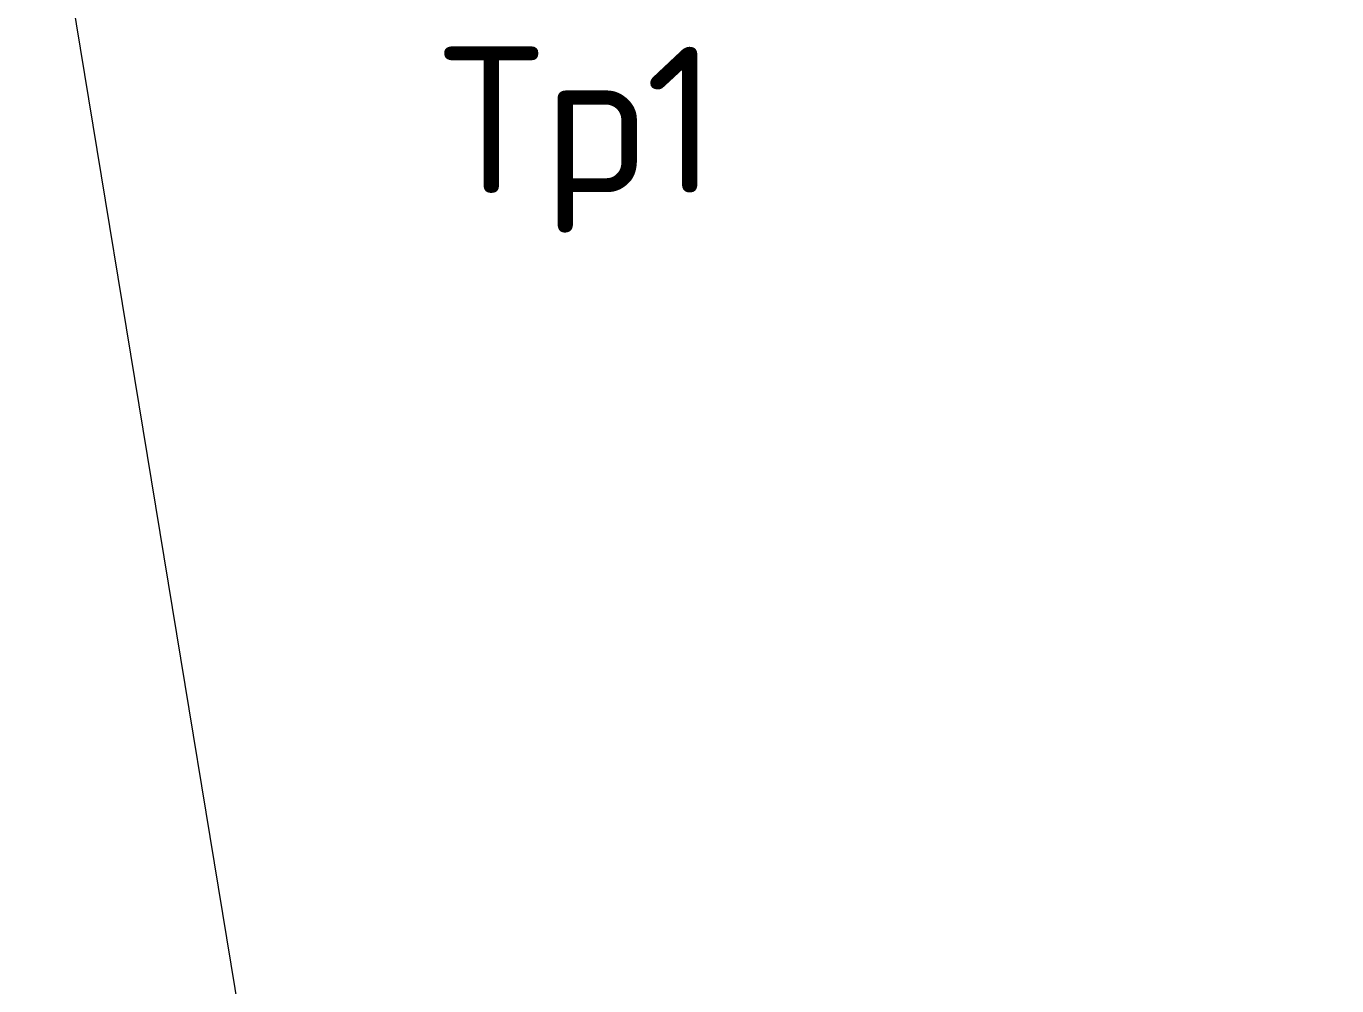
# Model space of a CAD drawing. Header units: millimetres. Extents: x -500444 to 437433, y -1435259 to 1593622.
# Drawn here: x -65276 to -63661, y -1372545 to -1371363 of the extents above; entities that cross this region are included whole.
import ezdxf

# ---------------------------------------------------------------- set-up
doc = ezdxf.new("R2010")
doc.units = ezdxf.units.MM
for name, color, linetype, lineweight in [('_АСУД_Щиты', 6, 'Continuous', 0), ('_Гр.ЩД-2C.7.6.I2.4', 6, 'Continuous', 50), ('A-ANNO-DIMS', 7, 'Continuous', 9), ('Rev_И-Электрооборудование', 252, 'Continuous', 5)]:
    doc.layers.add(name, color=color, linetype=linetype, lineweight=lineweight)
doc.layers.add('Вставка', color=252, linetype='Continuous')
doc.styles.add('GOST 2.304', font='')
doc.styles.add('TableTextStyle', font='isocpeur.ttf', dxfattribs={"width": 0.9})
doc.styles.get('GOST 2.304').set_extended_font_data('GOST Common')
doc.linetypes.add('Truba', pattern='A,3e-05,[4,MSH_7,S=1,R=0,X=0,Y=0],-3.022072', length=3.022102)
doc.dimstyles.new('М-200', dxfattribs={"dimtxt": 400, "dimasz": 160, "dimexe": 200, "dimexo": 400, "dimgap": 50, "dimtad": 1, "dimdec": 0, "dimzin": 0, "dimdsep": 46, "dimtxsty": 'GOST 2.304', "dimblk": 'ARCHTICK', "dimcen": 180, "dimdle": 200, "dimadec": 0, "dimazin": 0, "dimtfac": 1, "dimtdec": 0, "dimtmove": 1, "dimatfit": 0, "dimfxl": 1, "dimtolj": 1, "dimtzin": 0, "dimarcsym": 0})

# ---------------------------------------------------------------- blocks, each defined once
blk = doc.blocks.new('_ArchTick')
at = {"color": 0, "linetype": 'ByBlock', "const_width": 0.15}
blk.add_lwpolyline([(-0.5, -0.5), (0.5, 0.5)], dxfattribs=at)
blk = doc.blocks.new('*D41')
at = {"layer": 'A-ANNO-DIMS', "color": 0, "lineweight": -2, "transparency": 16777216}
blk.add_arc((-165703.8, -113309.3), 107894.2, 269.999998, 325.999999, dxfattribs=at)
at = {"layer": 'Defpoints', "color": 0, "lineweight": 30, "transparency": 16777216}
for p in [(-165703.8, -113309.3), (-165703.8, -113309.3), (-75741.3, -173989.8), (-131171, -215527.9), (-165703.8, -221903.3)]:
    blk.add_point(p, dxfattribs=at)
at = {"layer": 'A-ANNO-DIMS', "color": 0, "lineweight": -2, "transparency": 16777216, "xscale": 160, "yscale": 160, "zscale": 160}
for p, rotation in [((-76255.4, -173643), 55.99999895826774), ((-165703.8, -221203.5), 179.9999981265246)]:
    blk.add_blockref('_ArchTick', p, dxfattribs=dict(at, rotation=rotation))
at = {"layer": 'A-ANNO-DIMS', "color": 0, "transparency": 16777216, "insert": (-114299.5, -207822), "char_height": 400, "attachment_point": 5, "rotation": 28.5412, "style": 'GOST 2.304'}
blk.add_mtext('\\A1;56,0%%D', dxfattribs=at)
blk = doc.blocks.new('Гр.ЩД-2C.7.6.I2.4')
at = {"layer": '_Гр.ЩД-2C.7.6.I2.4', "color": 18, "true_color": 0x000000, "style": 'TableTextStyle'}
blk.add_text('Тр1', height=180, dxfattribs=at).set_placement((22599.2, 14785.8))
at = {"layer": '_Гр.ЩД-2C.7.6.I2.4', "ltscale": 100, "style": 'TableTextStyle'}
for tag, p in [('55', (18620.1, 37161.8, 6620)), ('ТР1', (19412.5, 34914.2)), ('В2', (23429.5, 34503.1)), ('ТР1', (19552.2, 34060.2)), ('В2', (20771.7, 33868.2)), ('ТР1', (19713.2, 33076.1)), ('В2', (23750.3, 33037.7)), ('В2', (21203.8, 32511.9)), ('ТР1', (19911.5, 31863.9)), ('B2A', (24071.1, 31572.3)), ('В2', (21524.6, 31046.5)), ('ТР1', (20055.9, 30981.5)), ('B2A', (24391.9, 30106.9)), ('ТР1', (20223.8, 29955.1)), ('В2', (21845.4, 29581.1)), ('ТР1', (20352.9, 29165.6)), ('В2', (24712.6, 28641.5)), ('ТР1', (20460.2, 28509.8)), ('В2', (22166.2, 28115.6)), ('ТР1', (20546.2, 27984.1)), ('ТР1', (20649.7, 27351.1)), ('В2', (25033.4, 27176.1)), ('ТР1', (20730.2, 26859.1)), ('В2', (22487, 26650.2)), ('ТР1', (20830.4, 26246.8)), ('В2', (25354.2, 25710.7)), ('ТР1', (20888.1, 25690.9)), ('В2', (22807.7, 25184.8)), ('ТР1', (21033.6, 25004.2)), ('ТР1', (21111.7, 24413.2)), ('B2A', (25675, 24245.3)), ('ТР1', (21236.5, 23764)), ('В2', (23128.5, 23719.4)), ('ТР1', (21344.9, 23077)), ('B2A', (25995.8, 22779.9)), ('ТР1', (21429.3, 22565.2)), ('В2', (23449.3, 22254)), ('ТР1', (21526.5, 22041.6)), ('ТР1', (21576.8, 21538.4)), ('В2', (26316.6, 21314.5)), ('ТР1', (21658.5, 20995.5)), ('В2', (23770.1, 20788.6)), ('ТР1', (21744.4, 20443.7)), ('В2', (26637.3, 19849.1)), ('ТР1', (21888.1, 19781.1)), ('В2', (24090.9, 19323.2)), ('ТР1', (22033.1, 18894.1)), ('B2A', (26958.1, 18383.7)), ('ТР1', (22110.2, 18270.2)), ('В2', (24411.7, 17857.8)), ('ТР1', (22219.3, 17756.1)), ('ТР1', (22303.8, 17226.4)), ('B2A', (27278.9, 16918.3)), ('ТР1', (22393.2, 16692.9)), ('В2', (24732.4, 16392.4)), ('ТР1', (22485.1, 16131.5)), ('ТР1', (22566, 15636.8)), ('ТР1', (22609.2, 15015.8))]:
    blk.add_attdef(tag, p, '', height=180, dxfattribs=at)
blk = doc.blocks.new('Оси200')
at = {"layer": 'A-ANNO-DIMS', "color": 253}
dim = blk.add_angular_dim_2l(base=(-131171, -215527.9), line1=((-165703.8, -113309.3), (-75741.3, -173989.8)), line2=((-165703.8, -113309.3), (-165703.8, -221903.3)), text='56,0%%D', dimstyle='М-200', override={"dimadec": 2, "dimtmove": 2}, dxfattribs=at)
dim.commit()
dim.dimension.update_dxf_attribs({"geometry": '*D41', "text_midpoint": (-114299.5, -207822), "dimtype": 130})
blk = doc.blocks.new('A$C20f07326')
at = {"layer": 'A-ANNO-DIMS', "color": 253}
blk.add_blockref('Оси200', (404603.7, 213803.6), dxfattribs=at)

msp = doc.modelspace()

# ---------------------------------------------------------------- block references
at = {"layer": 'Вставка', "linetype": 'Truba', "lineweight": 30, "ltscale": 100}
msp.add_blockref('A$C20f07326', (-318165.7, -1386353.6), dxfattribs=at)

# ---------------------------------------------------------------- next in the draw order: linework, layer by layer
at = {"layer": '_АСУД_Щиты', "ltscale": 100}
msp.add_lwpolyline([(-67728.7, -1376822.3), (-68157.1, -1373020.8), (-65011.2, -1372590.5), (-70514.6, -1339104.8), (-65976.2, -1338365.2), (-63393.5, -1337708.6), (-64222.1, -1334555.4)], dxfattribs=at)

# ---------------------------------------------------------------- next in the draw order: block references
at = {"layer": '_Гр.ЩД-2C.7.6.I2.4'}
msp.add_blockref('Гр.ЩД-2C.7.6.I2.4', (-87365.7, -1386353.7), dxfattribs=at)

doc.saveas('drawing.dxf')
